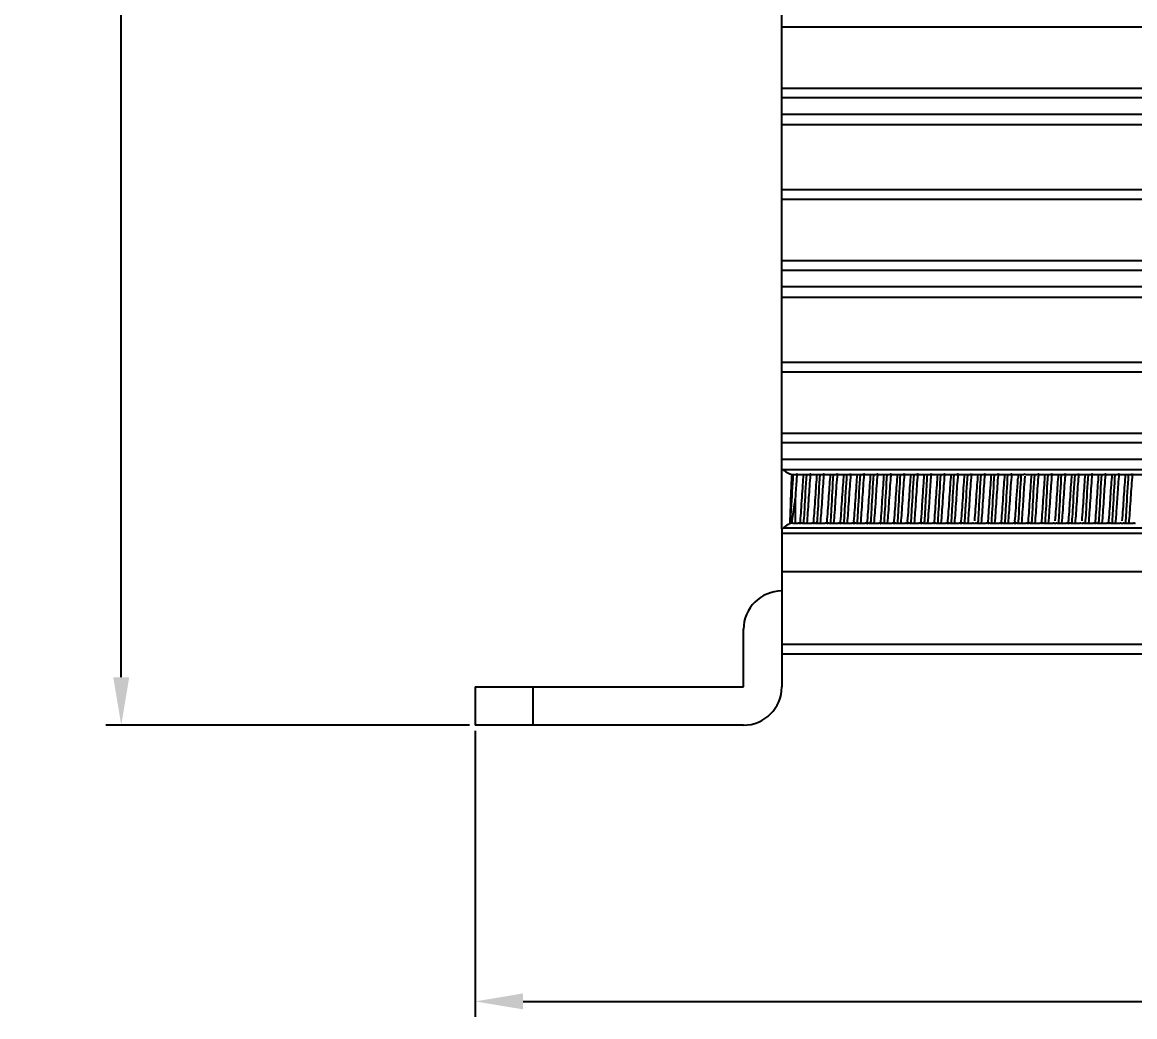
# Model space of a CAD drawing. Header units: millimetres. Extents: x 509 to 5579, y -1329 to 587.
# Drawn here: x 1351.2 to 1409.3, y -1204.9 to -1153 of the extents above; entities that cross this region are included whole.
import ezdxf

# ---------------------------------------------------------------- set-up
doc = ezdxf.new("R2010")
doc.units = ezdxf.units.MM
doc.header["$PDMODE"] = 3
doc.header["$PDSIZE"] = 1
doc.layers.get('0').update_dxf_attribs({"linetype": 'CONTINUOUS'})
doc.layers.get('Defpoints').update_dxf_attribs({"linetype": 'CONTINUOUS'})
doc.layers.add('Dim', color=1, linetype='CONTINUOUS')
doc.styles.add('OMI-1', font='arial.ttf', dxfattribs={"oblique": 1})
doc.dimstyles.new('1', dxfattribs={"dimtxt": 4, "dimasz": 2.5, "dimexe": 0.8, "dimexo": 0.3, "dimgap": 0.5, "dimtad": 1, "dimtoh": 1, "dimdec": 1, "dimzin": 0, "dimdsep": 46, "dimtxsty": 'OMI-1', "dimcen": 0, "dimclrd": 256, "dimclre": 256, "dimclrt": 256, "dimadec": 0, "dimazin": 0, "dimtfac": 0.8, "dimtdec": 1, "dimtix": 1, "dimtmove": 0, "dimatfit": 3, "dimfxl": 1, "dimtolj": 1, "dimtzin": 0, "dimarcsym": 0})

# ---------------------------------------------------------------- blocks, each defined once
blk = doc.blocks.new('*D4312')
at = {"layer": 'Defpoints', "color": 0}
for p in [(1356.36, -1029.038), (1387.221, -1029.038), (1374.832, -1189.638)]:
    blk.add_point(p, dxfattribs=at)
at = {"layer": 'Dim', "lineweight": -2}
for p, q in [((1386.921, -1029.038), (1355.56, -1029.038)), ((1356.36, -1187.138), (1356.36, -1031.538)), ((1374.532, -1189.638), (1355.56, -1189.638))]:
    blk.add_line(p, q, dxfattribs=at)
at = {"layer": 'Dim'}
for points in [[(1356.776, -1031.538), (1355.943, -1031.538), (1356.36, -1029.038)], [(1355.943, -1187.138), (1356.776, -1187.138), (1356.36, -1189.638)]]:
    blk.add_solid(points, dxfattribs=at)
at = {"layer": 'Dim', "insert": (1353.817, -1109.338), "char_height": 4, "attachment_point": 5, "rotation": 90, "style": 'OMI-1'}
blk.add_mtext('\\A1;160.6', dxfattribs=at)
blk = doc.blocks.new('*D4328')
at = {"layer": 'Defpoints', "color": 0}
for p in [(1374.832, -1189.638), (1570.832, -1189.638), (1570.832, -1204.053)]:
    blk.add_point(p, dxfattribs=at)
at = {"layer": 'Dim', "lineweight": -2}
for p, q in [((1374.832, -1189.938), (1374.832, -1204.853)), ((1570.832, -1189.938), (1570.832, -1204.853)), ((1377.332, -1204.053), (1568.332, -1204.053))]:
    blk.add_line(p, q, dxfattribs=at)
at = {"layer": 'Dim'}
for points in [[(1377.332, -1203.636), (1377.332, -1204.469), (1374.832, -1204.053)], [(1568.332, -1204.469), (1568.332, -1203.636), (1570.832, -1204.053)]]:
    blk.add_solid(points, dxfattribs=at)
at = {"layer": 'Dim', "insert": (1472.832, -1201.51), "char_height": 4, "attachment_point": 5, "style": 'OMI-1'}
blk.add_mtext('\\A1;196.0', dxfattribs=at)

msp = doc.modelspace()

# ---------------------------------------------------------------- linework, layer by layer
at = {"color": 7, "linetype": 'Continuous'}
for p, q in [((1390.832, -1176.301), (1390.832, -1100.938)), ((1390.832, -1179.395), (1390.832, -1176.313)), ((1391.411, -1176.563), (1391.517, -1176.563)), ((1391.724, -1176.563), (1392.217, -1176.563)), ((1392.424, -1176.563), (1392.917, -1176.563)), ((1393.124, -1176.563), (1393.617, -1176.563)), ((1393.824, -1176.563), (1394.317, -1176.563)), ((1394.524, -1176.563), (1395.017, -1176.563)), ((1395.224, -1176.563), (1395.717, -1176.563)), ((1395.924, -1176.563), (1396.417, -1176.563)), ((1396.624, -1176.563), (1397.117, -1176.563)), ((1397.324, -1176.563), (1397.817, -1176.563)), ((1398.024, -1176.563), (1398.517, -1176.563)), ((1398.724, -1176.563), (1399.217, -1176.563)), ((1399.424, -1176.563), (1399.917, -1176.563)), ((1400.124, -1176.563), (1400.617, -1176.563)), ((1400.824, -1176.563), (1401.317, -1176.563)), ((1401.524, -1176.563), (1402.017, -1176.563)), ((1402.224, -1176.563), (1402.717, -1176.563)), ((1402.924, -1176.563), (1403.417, -1176.563)), ((1403.624, -1176.563), (1404.117, -1176.563)), ((1404.324, -1176.563), (1404.817, -1176.563)), ((1405.024, -1176.563), (1405.517, -1176.563)), ((1405.724, -1176.563), (1406.217, -1176.563)), ((1406.424, -1176.563), (1406.917, -1176.563)), ((1407.124, -1176.563), (1407.617, -1176.563)), ((1407.824, -1176.563), (1408.317, -1176.563)), ((1408.524, -1176.563), (1409.017, -1176.563)), ((1409.224, -1176.563), (1409.717, -1176.563)), ((1391.532, -1177.81), (1391.532, -1179.093)), ((1391.406, -1179.093), (1391.691, -1179.093)), ((1391.892, -1179.093), (1392.391, -1179.093)), ((1392.592, -1179.093), (1393.091, -1179.093)), ((1393.292, -1179.093), (1393.791, -1179.093)), ((1393.992, -1179.093), (1394.491, -1179.093)), ((1394.692, -1179.093), (1395.191, -1179.093)), ((1395.392, -1179.093), (1395.891, -1179.093)), ((1396.092, -1179.093), (1396.591, -1179.093)), ((1396.792, -1179.093), (1397.291, -1179.093)), ((1397.492, -1179.093), (1397.991, -1179.093)), ((1398.192, -1179.093), (1398.691, -1179.093)), ((1398.892, -1179.093), (1399.391, -1179.093)), ((1399.592, -1179.093), (1400.091, -1179.093)), ((1400.292, -1179.093), (1400.791, -1179.093)), ((1400.992, -1179.093), (1401.491, -1179.093)), ((1401.692, -1179.093), (1402.191, -1179.093)), ((1402.392, -1179.093), (1402.891, -1179.093)), ((1403.092, -1179.093), (1403.591, -1179.093)), ((1403.792, -1179.093), (1404.291, -1179.093)), ((1404.492, -1179.093), (1404.991, -1179.093)), ((1405.192, -1179.093), (1405.691, -1179.093)), ((1405.892, -1179.093), (1406.391, -1179.093)), ((1405.981, -1179.095), (1405.984, -1179.053)), ((1406.592, -1179.093), (1407.091, -1179.093)), ((1407.292, -1179.093), (1407.791, -1179.093)), ((1407.992, -1179.093), (1408.491, -1179.093)), ((1408.692, -1179.093), (1409.191, -1179.093)), ((1390.832, -1179.419), (1390.832, -1185.938)), ((1388.832, -1187.638), (1388.832, -1184.638)), ((1390.832, -1185.938), (1390.832, -1187.638)), ((1374.832, -1187.638), (1374.832, -1189.638)), ((1374.832, -1187.638), (1388.832, -1187.638)), ((1377.832, -1187.638), (1377.832, -1189.638)), ((1388.832, -1189.638), (1374.832, -1189.638))]:
    msp.add_line(p, q, dxfattribs=at)
at = {"linetype": 'Continuous'}
for p, q in [((1555.832, -1153.212), (1390.832, -1153.212)), ((1555.832, -1156.415), (1390.832, -1156.415)), ((1555.832, -1156.914), (1390.832, -1156.914)), ((1555.832, -1157.773), (1390.832, -1157.773)), ((1390.832, -1158.303), (1555.832, -1158.303)), ((1555.832, -1161.714), (1390.832, -1161.714)), ((1555.832, -1162.212), (1390.832, -1162.212)), ((1555.832, -1165.415), (1390.832, -1165.415)), ((1555.832, -1165.914), (1390.832, -1165.914)), ((1555.832, -1166.773), (1390.832, -1166.773)), ((1390.832, -1167.303), (1555.832, -1167.303)), ((1555.832, -1170.714), (1390.832, -1170.714)), ((1555.832, -1171.212), (1390.832, -1171.212)), ((1555.832, -1174.415), (1390.832, -1174.415)), ((1555.832, -1174.914), (1390.832, -1174.914)), ((1555.832, -1175.773), (1390.832, -1175.773)), ((1390.832, -1176.303), (1555.832, -1176.303)), ((1555.832, -1179.638), (1390.832, -1179.638)), ((1555.832, -1179.357), (1390.901, -1179.357)), ((1555.832, -1181.638), (1390.832, -1181.638)), ((1555.832, -1185.438), (1390.832, -1185.438)), ((1555.832, -1185.938), (1390.832, -1185.938))]:
    msp.add_line(p, q, dxfattribs=at)
at = {"color": 7, "linetype": 'Continuous'}
for centre, radius, start, end in [((1402.64, -1177.657), 11.07, 174.09814, 174.9705), ((1403.637, -1177.688), 11.368, 174.09779, 175.09223), ((1404.44, -1177.627), 10.768, 174.09509, 174.90754), ((1406.167, -1177.66), 11.097, 174.0956, 175.01189), ((1406.855, -1177.659), 11.085, 174.09505, 175.00941), ((1407.581, -1177.662), 11.11, 174.09577, 175.01604), ((1408.286, -1177.662), 11.116, 174.09523, 175.01882), ((1409.116, -1177.676), 11.246, 174.09649, 175.05657), ((1410.656, -1177.69), 11.388, 174.0982, 175.09633), ((1411.116, -1177.665), 11.146, 174.09554, 175.02736), ((1412.541, -1177.668), 11.171, 174.09605, 175.03557), ((1413.836, -1177.657), 11.065, 174.09549, 175.00236), ((1418.302, -1178.041), 15.196, 174.41127, 175.22936), ((1419.517, -1178.114), 16.067, 174.76746, 175.22831), ((1415.255, -1177.659), 11.084, 174.09571, 175.00783), ((1415.811, -1177.645), 10.94, 174.09547, 174.96299), ((1416.647, -1177.658), 11.076, 174.09499, 175.00691), ((1418.016, -1177.655), 11.045, 174.09481, 174.99744), ((1418.923, -1177.676), 11.254, 174.09642, 175.05929), ((1419.019, -1177.615), 10.646, 174.10081, 174.85167), ((1420.282, -1177.672), 11.212, 174.09602, 175.04731), ((1336.095, -1176.599), 55.223, 357.37909, 357.63961), ((1361.079, -1176.932), 30.28, 355.86161, 356.19278), ((1380.429, -1177.986), 11.416, 354.2379, 354.90598), ((1360.799, -1176.865), 31.262, 355.90956, 356.14054), ((1381.157, -1177.989), 11.388, 354.2373, 354.89787), ((1361.499, -1176.865), 31.262, 355.90956, 356.14054), ((1362.214, -1176.865), 31.247, 355.90962, 356.18865), ((1382.689, -1178.002), 11.255, 354.23288, 354.862), ((1362.899, -1176.865), 31.262, 355.90956, 356.14054), ((1383.221, -1177.986), 11.425, 354.23794, 354.90785), ((1363.599, -1176.865), 31.262, 355.90956, 356.14054), ((1383.512, -1177.945), 11.835, 354.23333, 355.03806), ((1364.299, -1176.865), 31.262, 355.90956, 356.14054), ((1384.638, -1177.987), 11.407, 354.23764, 354.90304), ((1364.999, -1176.865), 31.262, 355.90956, 356.14054), ((1384.973, -1177.951), 11.774, 354.23374, 355.01988), ((1365.699, -1176.865), 31.262, 355.90956, 356.14054), ((1385.899, -1177.974), 11.547, 354.23829, 354.94509), ((1366.399, -1176.865), 31.262, 355.90956, 356.14054), ((1365.111, -1176.724), 33.255, 355.91179, 356.30554), ((1387.343, -1177.978), 11.503, 354.23642, 354.93467), ((1367.799, -1176.865), 31.262, 355.90956, 356.14054), ((1387.806, -1177.954), 11.741, 354.23369, 355.01014), ((1368.499, -1176.865), 31.262, 355.90956, 356.14054), ((1388.785, -1177.982), 11.46, 354.23707, 354.92074), ((1369.199, -1176.865), 31.262, 355.90956, 356.14054), ((1369.899, -1176.865), 31.262, 355.90956, 356.14054), ((1390.196, -1177.983), 11.45, 354.23719, 354.91729), ((1370.599, -1176.865), 31.262, 355.90956, 356.14054), ((1390.884, -1177.982), 11.461, 354.2384, 354.91795), ((1371.299, -1176.865), 31.262, 355.90956, 356.14054), ((1391.183, -1177.942), 11.865, 354.23534, 355.01512), ((1371.382, -1176.82), 31.881, 355.9108, 356.22654), ((1392.301, -1177.984), 11.445, 354.2383, 354.91315), ((1372.699, -1176.865), 31.262, 355.90956, 356.14054), ((1392.709, -1177.955), 11.738, 354.23346, 355.00914), ((1373.399, -1176.865), 31.262, 355.90956, 356.14054), ((1374.099, -1176.865), 31.262, 355.90956, 356.14054), ((1393.603, -1177.905), 12.246, 354.23796, 355.11676), ((1375.499, -1176.865), 31.262, 355.90956, 356.14054), ((1395.681, -1177.972), 11.565, 354.23545, 354.9552), ((1376.199, -1176.865), 31.262, 355.90956, 356.14054), ((1395.948, -1177.929), 12, 354.23352, 355.08371), ((1374.948, -1176.727), 33.218, 355.91299, 356.29561), ((1377.599, -1176.865), 31.262, 355.90956, 356.14054), ((1389.918, -1178.318), 1.431, 309.69706, 313.40695), ((1390.832, -1184.638), 2, 90, 180), ((1388.832, -1187.638), 2, 270, 0)]:
    msp.add_arc(centre, radius, start, end, dxfattribs=at)
for points, knots in [([(1390.898, -1176.289), (1390.909, -1176.299), (1390.951, -1176.338), (1390.995, -1176.374), (1391.029, -1176.4)], [0, 0, 0, 0, 0.25642, 1, 1, 1, 1]), ([(1391.029, -1176.4), (1391.044, -1176.411), (1391.101, -1176.451), (1391.162, -1176.487), (1391.209, -1176.509)], [0, 0, 0, 0, 0.262859, 1, 1, 1, 1]), ([(1391.209, -1176.509), (1391.226, -1176.517), (1391.291, -1176.544), (1391.361, -1176.563), (1391.411, -1176.563)], [0, 0, 0, 0, 0.275249, 1, 1, 1, 1]), ([(1391.272, -1178.873), (1391.289, -1178.47), (1391.316, -1177.698), (1391.345, -1176.925), (1391.365, -1176.557)], [0, 0, 0, 0, 0.522641, 1, 1, 1, 1]), ([(1391.292, -1178.942), (1391.305, -1178.749), (1391.353, -1177.956), (1391.391, -1177.162), (1391.434, -1176.562)], [0, 0, 0, 0, 0.243261, 1, 1, 1, 1]), ([(1391.517, -1176.563), (1391.523, -1176.563), (1391.551, -1176.56), (1391.578, -1176.549), (1391.596, -1176.539)], [0, 0, 0, 0, 0.224405, 1, 1, 1, 1]), ([(1391.613, -1176.687), (1391.606, -1176.769), (1391.575, -1177.143), (1391.551, -1177.517), (1391.532, -1177.81)], [0, 0, 0, 0, 0.218458, 1, 1, 1, 1]), ([(1391.627, -1176.519), (1391.636, -1176.526), (1391.665, -1176.546), (1391.699, -1176.563), (1391.724, -1176.563)], [0, 0, 0, 0, 0.302548, 1, 1, 1, 1]), ([(1391.8, -1179), (1391.817, -1178.808), (1391.848, -1178.394), (1391.889, -1177.761), (1391.93, -1177.14), (1391.961, -1176.741), (1391.978, -1176.562)], [0, 0, 0, 0, 0.236078, 0.510023, 0.778744, 1, 1, 1, 1]), ([(1391.99, -1178.969), (1392.003, -1178.775), (1392.052, -1177.973), (1392.09, -1177.17), (1392.134, -1176.563)], [0, 0, 0, 0, 0.241997, 1, 1, 1, 1]), ([(1392.311, -1176.715), (1392.275, -1177.12), (1392.238, -1177.738), (1392.184, -1178.532), (1392.155, -1178.919), (1392.138, -1179.095)], [0, 0, 0, 0, 0.511326, 0.778386, 1, 1, 1, 1]), ([(1392.217, -1176.563), (1392.226, -1176.563), (1392.265, -1176.558), (1392.302, -1176.537), (1392.327, -1176.519)], [0, 0, 0, 0, 0.215621, 1, 1, 1, 1]), ([(1392.327, -1176.519), (1392.336, -1176.526), (1392.365, -1176.546), (1392.399, -1176.563), (1392.424, -1176.563)], [0, 0, 0, 0, 0.302548, 1, 1, 1, 1]), ([(1392.5, -1179.002), (1392.517, -1178.81), (1392.548, -1178.395), (1392.589, -1177.761), (1392.63, -1177.139), (1392.661, -1176.741), (1392.679, -1176.561)], [0, 0, 0, 0, 0.235968, 0.509985, 0.778798, 1, 1, 1, 1]), ([(1392.69, -1178.969), (1392.703, -1178.775), (1392.752, -1177.973), (1392.79, -1177.17), (1392.834, -1176.563)], [0, 0, 0, 0, 0.241997, 1, 1, 1, 1]), ([(1393.009, -1176.731), (1392.974, -1177.135), (1392.937, -1177.749), (1392.884, -1178.537), (1392.854, -1178.921), (1392.838, -1179.095)], [0, 0, 0, 0, 0.512481, 0.778909, 1, 1, 1, 1]), ([(1392.917, -1176.563), (1392.926, -1176.563), (1392.965, -1176.558), (1393.002, -1176.537), (1393.027, -1176.519)], [0, 0, 0, 0, 0.215621, 1, 1, 1, 1]), ([(1393.029, -1176.519), (1393.028, -1176.535), (1393.02, -1176.606), (1393.014, -1176.677), (1393.009, -1176.731)], [0, 0, 0, 0, 0.232562, 1, 1, 1, 1]), ([(1393.027, -1176.519), (1393.036, -1176.526), (1393.065, -1176.546), (1393.099, -1176.563), (1393.124, -1176.563)], [0, 0, 0, 0, 0.302548, 1, 1, 1, 1]), ([(1393.208, -1178.908), (1393.242, -1178.504), (1393.28, -1177.892), (1393.332, -1177.11), (1393.362, -1176.732), (1393.378, -1176.562)], [0, 0, 0, 0, 0.516793, 0.781787, 1, 1, 1, 1]), ([(1393.392, -1178.942), (1393.405, -1178.749), (1393.453, -1177.956), (1393.491, -1177.162), (1393.534, -1176.562)], [0, 0, 0, 0, 0.243261, 1, 1, 1, 1]), ([(1393.715, -1176.672), (1393.678, -1177.081), (1393.639, -1177.71), (1393.585, -1178.518), (1393.555, -1178.915), (1393.538, -1179.095)], [0, 0, 0, 0, 0.507979, 0.776872, 1, 1, 1, 1]), ([(1393.617, -1176.563), (1393.626, -1176.563), (1393.665, -1176.558), (1393.702, -1176.537), (1393.727, -1176.519)], [0, 0, 0, 0, 0.215621, 1, 1, 1, 1]), ([(1393.727, -1176.519), (1393.736, -1176.526), (1393.765, -1176.546), (1393.799, -1176.563), (1393.824, -1176.563)], [0, 0, 0, 0, 0.302548, 1, 1, 1, 1]), ([(1393.899, -1179.01), (1393.916, -1178.818), (1393.947, -1178.403), (1393.988, -1177.767), (1394.03, -1177.142), (1394.061, -1176.742), (1394.078, -1176.562)], [0, 0, 0, 0, 0.235332, 0.509371, 0.778508, 1, 1, 1, 1]), ([(1394.09, -1178.969), (1394.103, -1178.775), (1394.152, -1177.973), (1394.19, -1177.17), (1394.234, -1176.563)], [0, 0, 0, 0, 0.241997, 1, 1, 1, 1]), ([(1394.41, -1176.721), (1394.375, -1177.126), (1394.337, -1177.742), (1394.284, -1178.534), (1394.255, -1178.92), (1394.238, -1179.095)], [0, 0, 0, 0, 0.511695, 0.778558, 1, 1, 1, 1]), ([(1394.317, -1176.563), (1394.326, -1176.563), (1394.365, -1176.558), (1394.402, -1176.537), (1394.427, -1176.519)], [0, 0, 0, 0, 0.215612, 1, 1, 1, 1]), ([(1394.429, -1176.519), (1394.428, -1176.535), (1394.421, -1176.602), (1394.415, -1176.669), (1394.41, -1176.721)], [0, 0, 0, 0, 0.233208, 1, 1, 1, 1]), ([(1394.427, -1176.519), (1394.436, -1176.526), (1394.465, -1176.546), (1394.499, -1176.563), (1394.524, -1176.563)], [0, 0, 0, 0, 0.302928, 1, 1, 1, 1]), ([(1394.6, -1179), (1394.617, -1178.808), (1394.648, -1178.394), (1394.689, -1177.761), (1394.73, -1177.14), (1394.761, -1176.742), (1394.778, -1176.563)], [0, 0, 0, 0, 0.236084, 0.510012, 0.778747, 1, 1, 1, 1]), ([(1394.79, -1178.969), (1394.803, -1178.775), (1394.852, -1177.973), (1394.89, -1177.17), (1394.934, -1176.563)], [0, 0, 0, 0, 0.241997, 1, 1, 1, 1]), ([(1395.112, -1176.696), (1395.076, -1177.103), (1395.038, -1177.725), (1394.985, -1178.525), (1394.955, -1178.917), (1394.938, -1179.095)], [0, 0, 0, 0, 0.509873, 0.777738, 1, 1, 1, 1]), ([(1395.017, -1176.563), (1395.026, -1176.563), (1395.065, -1176.558), (1395.102, -1176.537), (1395.127, -1176.519)], [0, 0, 0, 0, 0.215621, 1, 1, 1, 1]), ([(1395.127, -1176.519), (1395.136, -1176.526), (1395.165, -1176.546), (1395.199, -1176.563), (1395.224, -1176.563)], [0, 0, 0, 0, 0.302548, 1, 1, 1, 1]), ([(1395.303, -1178.969), (1395.339, -1178.558), (1395.377, -1177.932), (1395.431, -1177.13), (1395.461, -1176.739), (1395.478, -1176.563)], [0, 0, 0, 0, 0.512418, 0.779819, 1, 1, 1, 1]), ([(1395.49, -1178.969), (1395.503, -1178.775), (1395.552, -1177.973), (1395.59, -1177.17), (1395.634, -1176.563)], [0, 0, 0, 0, 0.241997, 1, 1, 1, 1]), ([(1395.812, -1176.695), (1395.776, -1177.102), (1395.738, -1177.724), (1395.685, -1178.524), (1395.655, -1178.916), (1395.638, -1179.094)], [0, 0, 0, 0, 0.509701, 0.777595, 1, 1, 1, 1]), ([(1395.717, -1176.563), (1395.726, -1176.563), (1395.765, -1176.558), (1395.802, -1176.537), (1395.827, -1176.519)], [0, 0, 0, 0, 0.215621, 1, 1, 1, 1]), ([(1395.827, -1176.519), (1395.836, -1176.526), (1395.865, -1176.546), (1395.899, -1176.563), (1395.924, -1176.563)], [0, 0, 0, 0, 0.302548, 1, 1, 1, 1]), ([(1396, -1179.001), (1396.017, -1178.809), (1396.048, -1178.395), (1396.089, -1177.762), (1396.13, -1177.14), (1396.161, -1176.742), (1396.178, -1176.563)], [0, 0, 0, 0, 0.235979, 0.509899, 0.778693, 1, 1, 1, 1]), ([(1396.19, -1178.969), (1396.203, -1178.775), (1396.252, -1177.973), (1396.29, -1177.17), (1396.334, -1176.563)], [0, 0, 0, 0, 0.241997, 1, 1, 1, 1]), ([(1396.512, -1176.697), (1396.476, -1177.104), (1396.438, -1177.726), (1396.385, -1178.526), (1396.355, -1178.917), (1396.338, -1179.095)], [0, 0, 0, 0, 0.509972, 0.777783, 1, 1, 1, 1]), ([(1396.417, -1176.563), (1396.426, -1176.563), (1396.465, -1176.558), (1396.502, -1176.537), (1396.527, -1176.519)], [0, 0, 0, 0, 0.215621, 1, 1, 1, 1]), ([(1396.527, -1176.519), (1396.536, -1176.526), (1396.565, -1176.546), (1396.599, -1176.563), (1396.624, -1176.563)], [0, 0, 0, 0, 0.302548, 1, 1, 1, 1]), ([(1396.702, -1178.973), (1396.739, -1178.562), (1396.777, -1177.935), (1396.831, -1177.131), (1396.861, -1176.739), (1396.878, -1176.563)], [0, 0, 0, 0, 0.51207, 0.779656, 1, 1, 1, 1]), ([(1396.89, -1178.969), (1396.903, -1178.775), (1396.952, -1177.973), (1396.99, -1177.17), (1397.034, -1176.563)], [0, 0, 0, 0, 0.241997, 1, 1, 1, 1]), ([(1397.212, -1176.697), (1397.176, -1177.104), (1397.138, -1177.726), (1397.085, -1178.525), (1397.055, -1178.917), (1397.038, -1179.094)], [0, 0, 0, 0, 0.509891, 0.777687, 1, 1, 1, 1]), ([(1397.117, -1176.563), (1397.126, -1176.563), (1397.165, -1176.558), (1397.202, -1176.537), (1397.227, -1176.519)], [0, 0, 0, 0, 0.215621, 1, 1, 1, 1]), ([(1397.227, -1176.519), (1397.236, -1176.526), (1397.265, -1176.546), (1397.299, -1176.563), (1397.324, -1176.563)], [0, 0, 0, 0, 0.302548, 1, 1, 1, 1]), ([(1397.401, -1178.991), (1397.438, -1178.578), (1397.476, -1177.947), (1397.53, -1177.137), (1397.561, -1176.741), (1397.578, -1176.562)], [0, 0, 0, 0, 0.510803, 0.779113, 1, 1, 1, 1]), ([(1397.59, -1178.969), (1397.603, -1178.775), (1397.652, -1177.973), (1397.69, -1177.17), (1397.734, -1176.563)], [0, 0, 0, 0, 0.241997, 1, 1, 1, 1]), ([(1397.911, -1176.706), (1397.876, -1177.112), (1397.838, -1177.732), (1397.785, -1178.529), (1397.755, -1178.918), (1397.738, -1179.095)], [0, 0, 0, 0, 0.510586, 0.778013, 1, 1, 1, 1]), ([(1397.817, -1176.563), (1397.826, -1176.563), (1397.865, -1176.558), (1397.902, -1176.537), (1397.927, -1176.519)], [0, 0, 0, 0, 0.215621, 1, 1, 1, 1]), ([(1397.927, -1176.519), (1397.936, -1176.526), (1397.965, -1176.546), (1397.999, -1176.563), (1398.024, -1176.563)], [0, 0, 0, 0, 0.302548, 1, 1, 1, 1]), ([(1398.159, -1178.216), (1398.179, -1177.916), (1398.214, -1177.364), (1398.254, -1176.812), (1398.279, -1176.561)], [0, 0, 0, 0, 0.544261, 1, 1, 1, 1]), ([(1398.332, -1178.283), (1398.341, -1178.131), (1398.373, -1177.557), (1398.404, -1176.983), (1398.434, -1176.561)], [0, 0, 0, 0, 0.263823, 1, 1, 1, 1]), ([(1398.608, -1176.742), (1398.599, -1176.851), (1398.561, -1177.342), (1398.531, -1177.834), (1398.505, -1178.216)], [0, 0, 0, 0, 0.221994, 1, 1, 1, 1]), ([(1398.517, -1176.563), (1398.526, -1176.563), (1398.565, -1176.558), (1398.602, -1176.537), (1398.627, -1176.519)], [0, 0, 0, 0, 0.215621, 1, 1, 1, 1]), ([(1398.629, -1176.519), (1398.627, -1176.536), (1398.62, -1176.61), (1398.613, -1176.685), (1398.608, -1176.742)], [0, 0, 0, 0, 0.231846, 1, 1, 1, 1]), ([(1398.627, -1176.519), (1398.636, -1176.526), (1398.665, -1176.546), (1398.699, -1176.563), (1398.724, -1176.563)], [0, 0, 0, 0, 0.302548, 1, 1, 1, 1]), ([(1398.801, -1178.993), (1398.838, -1178.58), (1398.876, -1177.948), (1398.93, -1177.137), (1398.961, -1176.741), (1398.978, -1176.562)], [0, 0, 0, 0, 0.510592, 0.779043, 1, 1, 1, 1]), ([(1398.99, -1178.969), (1399.003, -1178.775), (1399.052, -1177.973), (1399.09, -1177.17), (1399.134, -1176.563)], [0, 0, 0, 0, 0.241997, 1, 1, 1, 1]), ([(1399.311, -1176.716), (1399.275, -1177.121), (1399.237, -1177.739), (1399.184, -1178.532), (1399.155, -1178.919), (1399.138, -1179.095)], [0, 0, 0, 0, 0.51138, 0.778401, 1, 1, 1, 1]), ([(1399.217, -1176.563), (1399.226, -1176.563), (1399.265, -1176.558), (1399.302, -1176.537), (1399.327, -1176.519)], [0, 0, 0, 0, 0.215621, 1, 1, 1, 1]), ([(1399.327, -1176.519), (1399.336, -1176.526), (1399.365, -1176.546), (1399.399, -1176.563), (1399.424, -1176.563)], [0, 0, 0, 0, 0.302548, 1, 1, 1, 1]), ([(1399.502, -1178.975), (1399.538, -1178.564), (1399.577, -1177.937), (1399.631, -1177.132), (1399.661, -1176.74), (1399.678, -1176.563)], [0, 0, 0, 0, 0.511908, 0.779585, 1, 1, 1, 1]), ([(1399.69, -1178.969), (1399.703, -1178.775), (1399.752, -1177.973), (1399.79, -1177.17), (1399.834, -1176.563)], [0, 0, 0, 0, 0.241997, 1, 1, 1, 1]), ([(1400.012, -1176.699), (1399.976, -1177.106), (1399.938, -1177.727), (1399.885, -1178.526), (1399.855, -1178.917), (1399.838, -1179.094)], [0, 0, 0, 0, 0.510043, 0.777769, 1, 1, 1, 1]), ([(1399.917, -1176.563), (1399.926, -1176.563), (1399.965, -1176.558), (1400.002, -1176.537), (1400.027, -1176.519)], [0, 0, 0, 0, 0.215621, 1, 1, 1, 1]), ([(1400.027, -1176.519), (1400.036, -1176.526), (1400.065, -1176.546), (1400.099, -1176.563), (1400.124, -1176.563)], [0, 0, 0, 0, 0.302548, 1, 1, 1, 1]), ([(1400.2, -1178.997), (1400.217, -1178.805), (1400.248, -1178.391), (1400.289, -1177.758), (1400.33, -1177.138), (1400.361, -1176.741), (1400.378, -1176.562)], [0, 0, 0, 0, 0.236377, 0.510345, 0.778917, 1, 1, 1, 1]), ([(1400.39, -1178.969), (1400.403, -1178.775), (1400.452, -1177.973), (1400.49, -1177.17), (1400.534, -1176.563)], [0, 0, 0, 0, 0.241997, 1, 1, 1, 1]), ([(1400.71, -1176.719), (1400.675, -1177.124), (1400.637, -1177.741), (1400.584, -1178.533), (1400.555, -1178.92), (1400.538, -1179.095)], [0, 0, 0, 0, 0.511585, 0.7785, 1, 1, 1, 1]), ([(1400.617, -1176.563), (1400.626, -1176.563), (1400.665, -1176.558), (1400.702, -1176.537), (1400.727, -1176.519)], [0, 0, 0, 0, 0.215621, 1, 1, 1, 1]), ([(1400.729, -1176.519), (1400.728, -1176.534), (1400.721, -1176.601), (1400.715, -1176.668), (1400.71, -1176.719)], [0, 0, 0, 0, 0.233327, 1, 1, 1, 1]), ([(1400.727, -1176.519), (1400.736, -1176.526), (1400.765, -1176.546), (1400.799, -1176.563), (1400.824, -1176.563)], [0, 0, 0, 0, 0.302548, 1, 1, 1, 1]), ([(1400.901, -1178.984), (1400.938, -1178.572), (1400.976, -1177.942), (1401.03, -1177.135), (1401.061, -1176.74), (1401.078, -1176.563)], [0, 0, 0, 0, 0.511173, 0.77922, 1, 1, 1, 1]), ([(1401.09, -1178.969), (1401.103, -1178.775), (1401.152, -1177.973), (1401.19, -1177.17), (1401.234, -1176.563)], [0, 0, 0, 0, 0.241997, 1, 1, 1, 1]), ([(1401.412, -1176.701), (1401.376, -1177.108), (1401.338, -1177.729), (1401.285, -1178.527), (1401.255, -1178.917), (1401.238, -1179.094)], [0, 0, 0, 0, 0.510272, 0.777884, 1, 1, 1, 1]), ([(1401.317, -1176.563), (1401.326, -1176.563), (1401.365, -1176.558), (1401.402, -1176.537), (1401.427, -1176.519)], [0, 0, 0, 0, 0.215621, 1, 1, 1, 1]), ([(1401.427, -1176.519), (1401.436, -1176.526), (1401.465, -1176.546), (1401.499, -1176.563), (1401.524, -1176.563)], [0, 0, 0, 0, 0.302548, 1, 1, 1, 1]), ([(1401.6, -1178.997), (1401.617, -1178.806), (1401.648, -1178.391), (1401.689, -1177.759), (1401.73, -1177.138), (1401.761, -1176.741), (1401.778, -1176.562)], [0, 0, 0, 0, 0.236322, 0.510307, 0.778916, 1, 1, 1, 1]), ([(1401.79, -1178.969), (1401.803, -1178.775), (1401.852, -1177.973), (1401.89, -1177.17), (1401.934, -1176.563)], [0, 0, 0, 0, 0.241997, 1, 1, 1, 1]), ([(1402.11, -1176.723), (1402.075, -1177.127), (1402.037, -1177.743), (1401.984, -1178.534), (1401.955, -1178.92), (1401.938, -1179.095)], [0, 0, 0, 0, 0.51186, 0.778625, 1, 1, 1, 1]), ([(1402.017, -1176.563), (1402.026, -1176.563), (1402.065, -1176.558), (1402.102, -1176.537), (1402.127, -1176.519)], [0, 0, 0, 0, 0.215621, 1, 1, 1, 1]), ([(1402.129, -1176.519), (1402.128, -1176.535), (1402.121, -1176.603), (1402.115, -1176.671), (1402.11, -1176.723)], [0, 0, 0, 0, 0.233093, 1, 1, 1, 1]), ([(1402.127, -1176.519), (1402.136, -1176.526), (1402.165, -1176.546), (1402.199, -1176.563), (1402.224, -1176.563)], [0, 0, 0, 0, 0.302925, 1, 1, 1, 1]), ([(1402.3, -1178.997), (1402.317, -1178.806), (1402.348, -1178.392), (1402.389, -1177.759), (1402.43, -1177.139), (1402.461, -1176.742), (1402.478, -1176.563)], [0, 0, 0, 0, 0.236319, 0.510267, 0.778865, 1, 1, 1, 1]), ([(1402.49, -1178.969), (1402.503, -1178.775), (1402.552, -1177.973), (1402.59, -1177.17), (1402.634, -1176.563)], [0, 0, 0, 0, 0.241997, 1, 1, 1, 1]), ([(1402.813, -1176.693), (1402.776, -1177.101), (1402.738, -1177.724), (1402.685, -1178.525), (1402.655, -1178.917), (1402.638, -1179.095)], [0, 0, 0, 0, 0.509636, 0.777625, 1, 1, 1, 1]), ([(1402.717, -1176.563), (1402.726, -1176.563), (1402.765, -1176.558), (1402.802, -1176.537), (1402.827, -1176.519)], [0, 0, 0, 0, 0.215615, 1, 1, 1, 1]), ([(1402.827, -1176.519), (1402.836, -1176.526), (1402.865, -1176.546), (1402.899, -1176.563), (1402.924, -1176.563)], [0, 0, 0, 0, 0.302941, 1, 1, 1, 1]), ([(1403.002, -1178.973), (1403.017, -1178.805), (1403.072, -1178.074), (1403.112, -1177.341), (1403.159, -1176.778)], [0, 0, 0, 0, 0.229835, 1, 1, 1, 1]), ([(1403.194, -1178.918), (1403.206, -1178.729), (1403.253, -1177.953), (1403.29, -1177.177), (1403.332, -1176.591)], [0, 0, 0, 0, 0.243558, 1, 1, 1, 1]), ([(1403.505, -1176.778), (1403.472, -1177.175), (1403.423, -1177.948), (1403.374, -1178.72), (1403.338, -1179.093)], [0, 0, 0, 0, 0.515612, 1, 1, 1, 1]), ([(1403.417, -1176.563), (1403.426, -1176.563), (1403.465, -1176.558), (1403.502, -1176.537), (1403.527, -1176.519)], [0, 0, 0, 0, 0.215622, 1, 1, 1, 1]), ([(1403.527, -1176.519), (1403.536, -1176.526), (1403.565, -1176.546), (1403.599, -1176.563), (1403.624, -1176.563)], [0, 0, 0, 0, 0.302925, 1, 1, 1, 1]), ([(1403.7, -1178.998), (1403.717, -1178.807), (1403.748, -1178.393), (1403.789, -1177.76), (1403.83, -1177.139), (1403.861, -1176.742), (1403.878, -1176.563)], [0, 0, 0, 0, 0.236212, 0.510153, 0.778812, 1, 1, 1, 1]), ([(1403.89, -1178.969), (1403.903, -1178.775), (1403.952, -1177.973), (1403.99, -1177.17), (1404.034, -1176.563)], [0, 0, 0, 0, 0.241997, 1, 1, 1, 1]), ([(1404.212, -1176.695), (1404.176, -1177.102), (1404.138, -1177.725), (1404.085, -1178.525), (1404.055, -1178.917), (1404.038, -1179.095)], [0, 0, 0, 0, 0.509758, 0.777683, 1, 1, 1, 1]), ([(1404.117, -1176.563), (1404.126, -1176.563), (1404.165, -1176.558), (1404.202, -1176.537), (1404.227, -1176.519)], [0, 0, 0, 0, 0.21563, 1, 1, 1, 1]), ([(1404.227, -1176.519), (1404.236, -1176.526), (1404.265, -1176.546), (1404.299, -1176.563), (1404.324, -1176.563)], [0, 0, 0, 0, 0.302922, 1, 1, 1, 1]), ([(1404.402, -1178.976), (1404.438, -1178.564), (1404.477, -1177.936), (1404.531, -1177.132), (1404.561, -1176.739), (1404.578, -1176.562)], [0, 0, 0, 0, 0.511858, 0.779597, 1, 1, 1, 1]), ([(1404.59, -1178.969), (1404.603, -1178.775), (1404.652, -1177.973), (1404.69, -1177.17), (1404.734, -1176.563)], [0, 0, 0, 0, 0.241997, 1, 1, 1, 1]), ([(1404.913, -1176.684), (1404.877, -1177.092), (1404.839, -1177.717), (1404.785, -1178.521), (1404.755, -1178.915), (1404.738, -1179.094)], [0, 0, 0, 0, 0.508972, 0.777283, 1, 1, 1, 1]), ([(1404.817, -1176.563), (1404.826, -1176.563), (1404.865, -1176.558), (1404.902, -1176.537), (1404.927, -1176.519)], [0, 0, 0, 0, 0.215621, 1, 1, 1, 1]), ([(1404.927, -1176.519), (1404.936, -1176.526), (1404.965, -1176.546), (1404.999, -1176.563), (1405.024, -1176.563)], [0, 0, 0, 0, 0.302548, 1, 1, 1, 1]), ([(1405.102, -1178.977), (1405.138, -1178.566), (1405.177, -1177.938), (1405.231, -1177.133), (1405.261, -1176.74), (1405.278, -1176.563)], [0, 0, 0, 0, 0.511792, 0.779539, 1, 1, 1, 1]), ([(1405.29, -1178.969), (1405.303, -1178.775), (1405.352, -1177.973), (1405.39, -1177.17), (1405.434, -1176.563)], [0, 0, 0, 0, 0.241997, 1, 1, 1, 1]), ([(1405.612, -1176.694), (1405.576, -1177.102), (1405.538, -1177.724), (1405.485, -1178.525), (1405.455, -1178.917), (1405.438, -1179.094)], [0, 0, 0, 0, 0.509679, 0.77759, 1, 1, 1, 1]), ([(1405.517, -1176.563), (1405.526, -1176.563), (1405.565, -1176.558), (1405.602, -1176.537), (1405.627, -1176.519)], [0, 0, 0, 0, 0.215621, 1, 1, 1, 1]), ([(1405.627, -1176.519), (1405.636, -1176.526), (1405.665, -1176.546), (1405.699, -1176.563), (1405.724, -1176.563)], [0, 0, 0, 0, 0.302548, 1, 1, 1, 1]), ([(1405.805, -1178.948), (1405.84, -1178.539), (1405.878, -1177.917), (1405.931, -1177.121), (1405.961, -1176.735), (1405.979, -1176.561)], [0, 0, 0, 0, 0.51416, 0.780702, 1, 1, 1, 1]), ([(1405.984, -1179.053), (1405.998, -1178.855), (1406.049, -1178.025), (1406.088, -1177.194), (1406.134, -1176.561)], [0, 0, 0, 0, 0.237746, 1, 1, 1, 1]), ([(1406.307, -1176.759), (1406.273, -1177.159), (1406.236, -1177.766), (1406.183, -1178.544), (1406.154, -1178.922), (1406.138, -1179.093)], [0, 0, 0, 0, 0.514281, 0.779628, 1, 1, 1, 1]), ([(1406.217, -1176.563), (1406.226, -1176.563), (1406.265, -1176.558), (1406.302, -1176.537), (1406.327, -1176.519)], [0, 0, 0, 0, 0.215621, 1, 1, 1, 1]), ([(1406.329, -1176.519), (1406.327, -1176.537), (1406.319, -1176.617), (1406.312, -1176.698), (1406.307, -1176.759)], [0, 0, 0, 0, 0.230866, 1, 1, 1, 1]), ([(1406.327, -1176.519), (1406.336, -1176.526), (1406.365, -1176.546), (1406.399, -1176.563), (1406.424, -1176.563)], [0, 0, 0, 0, 0.302548, 1, 1, 1, 1]), ([(1406.502, -1178.979), (1406.538, -1178.567), (1406.577, -1177.939), (1406.631, -1177.133), (1406.661, -1176.74), (1406.678, -1176.562)], [0, 0, 0, 0, 0.511704, 0.779505, 1, 1, 1, 1]), ([(1406.69, -1178.969), (1406.703, -1178.775), (1406.752, -1177.973), (1406.79, -1177.17), (1406.834, -1176.563)], [0, 0, 0, 0, 0.241997, 1, 1, 1, 1]), ([(1407.013, -1176.692), (1406.977, -1177.1), (1406.939, -1177.723), (1406.885, -1178.524), (1406.855, -1178.917), (1406.838, -1179.094)], [0, 0, 0, 0, 0.509502, 0.777508, 1, 1, 1, 1]), ([(1406.917, -1176.563), (1406.926, -1176.563), (1406.965, -1176.558), (1407.002, -1176.537), (1407.027, -1176.519)], [0, 0, 0, 0, 0.215621, 1, 1, 1, 1]), ([(1407.027, -1176.519), (1407.036, -1176.526), (1407.065, -1176.546), (1407.099, -1176.563), (1407.124, -1176.563)], [0, 0, 0, 0, 0.302548, 1, 1, 1, 1]), ([(1407.201, -1178.989), (1407.238, -1178.576), (1407.276, -1177.945), (1407.33, -1177.136), (1407.361, -1176.74), (1407.378, -1176.562)], [0, 0, 0, 0, 0.51093, 0.779172, 1, 1, 1, 1]), ([(1407.39, -1178.969), (1407.403, -1178.775), (1407.452, -1177.973), (1407.49, -1177.17), (1407.534, -1176.563)], [0, 0, 0, 0, 0.241997, 1, 1, 1, 1]), ([(1407.711, -1176.707), (1407.676, -1177.113), (1407.638, -1177.733), (1407.585, -1178.529), (1407.555, -1178.918), (1407.538, -1179.094)], [0, 0, 0, 0, 0.51068, 0.778083, 1, 1, 1, 1]), ([(1407.617, -1176.563), (1407.626, -1176.563), (1407.665, -1176.558), (1407.702, -1176.537), (1407.727, -1176.519)], [0, 0, 0, 0, 0.215621, 1, 1, 1, 1]), ([(1407.727, -1176.519), (1407.736, -1176.526), (1407.765, -1176.546), (1407.799, -1176.563), (1407.824, -1176.563)], [0, 0, 0, 0, 0.302548, 1, 1, 1, 1]), ([(1407.904, -1178.957), (1407.939, -1178.548), (1407.977, -1177.924), (1408.031, -1177.125), (1408.061, -1176.736), (1408.079, -1176.561)], [0, 0, 0, 0, 0.513382, 0.780301, 1, 1, 1, 1]), ([(1408.096, -1178.873), (1408.109, -1178.683), (1408.155, -1177.913), (1408.192, -1177.142), (1408.234, -1176.562)], [0, 0, 0, 0, 0.246354, 1, 1, 1, 1]), ([(1408.416, -1176.659), (1408.398, -1176.849), (1408.36, -1177.372), (1408.308, -1178.184), (1408.266, -1178.806), (1408.238, -1179.093)], [0, 0, 0, 0, 0.23389, 0.644746, 1, 1, 1, 1]), ([(1408.317, -1176.563), (1408.326, -1176.563), (1408.365, -1176.558), (1408.402, -1176.537), (1408.427, -1176.519)], [0, 0, 0, 0, 0.215621, 1, 1, 1, 1]), ([(1408.427, -1176.519), (1408.436, -1176.526), (1408.465, -1176.546), (1408.499, -1176.563), (1408.524, -1176.563)], [0, 0, 0, 0, 0.302548, 1, 1, 1, 1]), ([(1408.601, -1178.984), (1408.638, -1178.572), (1408.676, -1177.942), (1408.73, -1177.135), (1408.761, -1176.74), (1408.778, -1176.562)], [0, 0, 0, 0, 0.511241, 0.779301, 1, 1, 1, 1]), ([(1408.79, -1178.969), (1408.803, -1178.775), (1408.852, -1177.973), (1408.89, -1177.17), (1408.934, -1176.563)], [0, 0, 0, 0, 0.241997, 1, 1, 1, 1]), ([(1409.112, -1176.704), (1409.076, -1177.11), (1409.038, -1177.731), (1408.985, -1178.528), (1408.955, -1178.918), (1408.938, -1179.094)], [0, 0, 0, 0, 0.510445, 0.77797, 1, 1, 1, 1]), ([(1409.017, -1176.563), (1409.026, -1176.563), (1409.065, -1176.558), (1409.102, -1176.537), (1409.127, -1176.519)], [0, 0, 0, 0, 0.215621, 1, 1, 1, 1]), ([(1409.127, -1176.519), (1409.136, -1176.526), (1409.165, -1176.546), (1409.199, -1176.563), (1409.224, -1176.563)], [0, 0, 0, 0, 0.302548, 1, 1, 1, 1]), ([(1391.532, -1177.81), (1391.515, -1177.923), (1391.45, -1178.353), (1391.388, -1178.785), (1391.335, -1179.102)], [0, 0, 0, 0, 0.260915, 1, 1, 1, 1]), ([(1398.11, -1178.887), (1398.114, -1178.836), (1398.132, -1178.612), (1398.147, -1178.389), (1398.159, -1178.216)], [0, 0, 0, 0, 0.228907, 1, 1, 1, 1]), ([(1398.297, -1178.867), (1398.3, -1178.82), (1398.312, -1178.626), (1398.324, -1178.431), (1398.332, -1178.283)], [0, 0, 0, 0, 0.237709, 1, 1, 1, 1]), ([(1398.505, -1178.216), (1398.5, -1178.298), (1398.48, -1178.591), (1398.458, -1178.884), (1398.438, -1179.095)], [0, 0, 0, 0, 0.279896, 1, 1, 1, 1]), ([(1391.406, -1179.093), (1391.366, -1179.093), (1391.28, -1179.111), (1391.103, -1179.189), (1390.979, -1179.284), (1390.901, -1179.357)], [0, 0, 0, 0, 0.206143, 0.445395, 1, 1, 1, 1]), ([(1391.786, -1179.134), (1391.777, -1179.127), (1391.749, -1179.108), (1391.715, -1179.093), (1391.691, -1179.093)], [0, 0, 0, 0, 0.30042, 1, 1, 1, 1]), ([(1391.892, -1179.093), (1391.884, -1179.093), (1391.845, -1179.098), (1391.81, -1179.117), (1391.786, -1179.134)], [0, 0, 0, 0, 0.217375, 1, 1, 1, 1]), ([(1392.486, -1179.134), (1392.477, -1179.127), (1392.449, -1179.108), (1392.415, -1179.093), (1392.391, -1179.093)], [0, 0, 0, 0, 0.30042, 1, 1, 1, 1]), ([(1392.592, -1179.093), (1392.584, -1179.093), (1392.545, -1179.098), (1392.51, -1179.117), (1392.486, -1179.134)], [0, 0, 0, 0, 0.217375, 1, 1, 1, 1]), ([(1393.186, -1179.134), (1393.177, -1179.127), (1393.149, -1179.108), (1393.115, -1179.093), (1393.091, -1179.093)], [0, 0, 0, 0, 0.30042, 1, 1, 1, 1]), ([(1393.292, -1179.093), (1393.284, -1179.093), (1393.245, -1179.098), (1393.21, -1179.117), (1393.186, -1179.134)], [0, 0, 0, 0, 0.217375, 1, 1, 1, 1]), ([(1393.187, -1179.134), (1393.189, -1179.117), (1393.196, -1179.041), (1393.203, -1178.966), (1393.208, -1178.908)], [0, 0, 0, 0, 0.232795, 1, 1, 1, 1]), ([(1393.886, -1179.134), (1393.877, -1179.127), (1393.849, -1179.108), (1393.815, -1179.093), (1393.791, -1179.093)], [0, 0, 0, 0, 0.30042, 1, 1, 1, 1]), ([(1393.992, -1179.093), (1393.984, -1179.093), (1393.945, -1179.098), (1393.91, -1179.117), (1393.886, -1179.134)], [0, 0, 0, 0, 0.217375, 1, 1, 1, 1]), ([(1394.586, -1179.134), (1394.577, -1179.128), (1394.549, -1179.108), (1394.515, -1179.093), (1394.491, -1179.093)], [0, 0, 0, 0, 0.299762, 1, 1, 1, 1]), ([(1394.692, -1179.093), (1394.684, -1179.093), (1394.645, -1179.098), (1394.61, -1179.117), (1394.586, -1179.134)], [0, 0, 0, 0, 0.217453, 1, 1, 1, 1]), ([(1395.286, -1179.134), (1395.277, -1179.128), (1395.249, -1179.108), (1395.215, -1179.093), (1395.191, -1179.093)], [0, 0, 0, 0, 0.299768, 1, 1, 1, 1]), ([(1395.392, -1179.093), (1395.384, -1179.093), (1395.345, -1179.098), (1395.31, -1179.117), (1395.286, -1179.134)], [0, 0, 0, 0, 0.217365, 1, 1, 1, 1]), ([(1395.986, -1179.134), (1395.977, -1179.128), (1395.949, -1179.108), (1395.915, -1179.093), (1395.891, -1179.093)], [0, 0, 0, 0, 0.299761, 1, 1, 1, 1]), ([(1396.092, -1179.093), (1396.084, -1179.093), (1396.045, -1179.098), (1396.01, -1179.117), (1395.986, -1179.134)], [0, 0, 0, 0, 0.217436, 1, 1, 1, 1]), ([(1396.686, -1179.134), (1396.677, -1179.127), (1396.649, -1179.108), (1396.615, -1179.093), (1396.591, -1179.093)], [0, 0, 0, 0, 0.300424, 1, 1, 1, 1]), ([(1396.792, -1179.093), (1396.784, -1179.093), (1396.745, -1179.098), (1396.71, -1179.117), (1396.686, -1179.134)], [0, 0, 0, 0, 0.217375, 1, 1, 1, 1]), ([(1397.386, -1179.134), (1397.377, -1179.127), (1397.349, -1179.108), (1397.315, -1179.093), (1397.291, -1179.093)], [0, 0, 0, 0, 0.30042, 1, 1, 1, 1]), ([(1397.492, -1179.093), (1397.484, -1179.093), (1397.445, -1179.098), (1397.41, -1179.117), (1397.386, -1179.134)], [0, 0, 0, 0, 0.217375, 1, 1, 1, 1]), ([(1398.086, -1179.134), (1398.077, -1179.127), (1398.049, -1179.108), (1398.015, -1179.093), (1397.991, -1179.093)], [0, 0, 0, 0, 0.30042, 1, 1, 1, 1]), ([(1398.192, -1179.093), (1398.184, -1179.093), (1398.145, -1179.098), (1398.11, -1179.117), (1398.086, -1179.134)], [0, 0, 0, 0, 0.217375, 1, 1, 1, 1]), ([(1398.087, -1179.134), (1398.089, -1179.115), (1398.097, -1179.033), (1398.104, -1178.95), (1398.11, -1178.887)], [0, 0, 0, 0, 0.231613, 1, 1, 1, 1]), ([(1398.786, -1179.134), (1398.777, -1179.127), (1398.749, -1179.108), (1398.715, -1179.093), (1398.691, -1179.093)], [0, 0, 0, 0, 0.30042, 1, 1, 1, 1]), ([(1398.892, -1179.093), (1398.884, -1179.093), (1398.845, -1179.098), (1398.81, -1179.117), (1398.786, -1179.134)], [0, 0, 0, 0, 0.217375, 1, 1, 1, 1]), ([(1399.486, -1179.134), (1399.477, -1179.127), (1399.449, -1179.108), (1399.415, -1179.093), (1399.391, -1179.093)], [0, 0, 0, 0, 0.30042, 1, 1, 1, 1]), ([(1399.592, -1179.093), (1399.584, -1179.093), (1399.545, -1179.098), (1399.51, -1179.117), (1399.486, -1179.134)], [0, 0, 0, 0, 0.217375, 1, 1, 1, 1]), ([(1400.186, -1179.134), (1400.177, -1179.127), (1400.149, -1179.108), (1400.115, -1179.093), (1400.091, -1179.093)], [0, 0, 0, 0, 0.30042, 1, 1, 1, 1]), ([(1400.292, -1179.093), (1400.284, -1179.093), (1400.245, -1179.098), (1400.21, -1179.117), (1400.186, -1179.134)], [0, 0, 0, 0, 0.217375, 1, 1, 1, 1]), ([(1400.886, -1179.134), (1400.877, -1179.127), (1400.849, -1179.108), (1400.815, -1179.093), (1400.791, -1179.093)], [0, 0, 0, 0, 0.30042, 1, 1, 1, 1]), ([(1400.992, -1179.093), (1400.984, -1179.093), (1400.945, -1179.098), (1400.91, -1179.117), (1400.886, -1179.134)], [0, 0, 0, 0, 0.217375, 1, 1, 1, 1]), ([(1401.586, -1179.134), (1401.577, -1179.127), (1401.549, -1179.108), (1401.515, -1179.093), (1401.491, -1179.093)], [0, 0, 0, 0, 0.30042, 1, 1, 1, 1]), ([(1401.692, -1179.093), (1401.684, -1179.093), (1401.645, -1179.098), (1401.61, -1179.117), (1401.586, -1179.134)], [0, 0, 0, 0, 0.217375, 1, 1, 1, 1]), ([(1402.286, -1179.134), (1402.277, -1179.127), (1402.249, -1179.108), (1402.215, -1179.093), (1402.191, -1179.093)], [0, 0, 0, 0, 0.30042, 1, 1, 1, 1]), ([(1402.392, -1179.093), (1402.384, -1179.093), (1402.345, -1179.098), (1402.31, -1179.117), (1402.286, -1179.134)], [0, 0, 0, 0, 0.217375, 1, 1, 1, 1]), ([(1402.986, -1179.134), (1402.977, -1179.128), (1402.949, -1179.108), (1402.915, -1179.093), (1402.891, -1179.093)], [0, 0, 0, 0, 0.299759, 1, 1, 1, 1]), ([(1403.092, -1179.093), (1403.084, -1179.093), (1403.045, -1179.098), (1403.01, -1179.117), (1402.986, -1179.134)], [0, 0, 0, 0, 0.217444, 1, 1, 1, 1]), ([(1403.686, -1179.134), (1403.677, -1179.127), (1403.649, -1179.108), (1403.615, -1179.093), (1403.591, -1179.093)], [0, 0, 0, 0, 0.30042, 1, 1, 1, 1]), ([(1403.792, -1179.093), (1403.784, -1179.093), (1403.745, -1179.098), (1403.71, -1179.117), (1403.686, -1179.134)], [0, 0, 0, 0, 0.217375, 1, 1, 1, 1]), ([(1404.386, -1179.134), (1404.377, -1179.127), (1404.349, -1179.108), (1404.315, -1179.093), (1404.291, -1179.093)], [0, 0, 0, 0, 0.30042, 1, 1, 1, 1]), ([(1404.492, -1179.093), (1404.484, -1179.093), (1404.445, -1179.098), (1404.41, -1179.117), (1404.386, -1179.134)], [0, 0, 0, 0, 0.217376, 1, 1, 1, 1]), ([(1405.086, -1179.134), (1405.077, -1179.127), (1405.049, -1179.108), (1405.015, -1179.093), (1404.991, -1179.093)], [0, 0, 0, 0, 0.30042, 1, 1, 1, 1]), ([(1405.192, -1179.093), (1405.184, -1179.093), (1405.145, -1179.098), (1405.11, -1179.117), (1405.086, -1179.134)], [0, 0, 0, 0, 0.217375, 1, 1, 1, 1]), ([(1405.786, -1179.134), (1405.777, -1179.127), (1405.749, -1179.108), (1405.715, -1179.093), (1405.691, -1179.093)], [0, 0, 0, 0, 0.30042, 1, 1, 1, 1]), ([(1405.892, -1179.093), (1405.884, -1179.093), (1405.845, -1179.098), (1405.81, -1179.117), (1405.786, -1179.134)], [0, 0, 0, 0, 0.217375, 1, 1, 1, 1]), ([(1406.486, -1179.134), (1406.477, -1179.127), (1406.449, -1179.108), (1406.415, -1179.093), (1406.391, -1179.093)], [0, 0, 0, 0, 0.30042, 1, 1, 1, 1]), ([(1406.592, -1179.093), (1406.584, -1179.093), (1406.545, -1179.098), (1406.51, -1179.117), (1406.486, -1179.134)], [0, 0, 0, 0, 0.217375, 1, 1, 1, 1]), ([(1407.186, -1179.134), (1407.177, -1179.127), (1407.149, -1179.108), (1407.115, -1179.093), (1407.091, -1179.093)], [0, 0, 0, 0, 0.30042, 1, 1, 1, 1]), ([(1407.292, -1179.093), (1407.284, -1179.093), (1407.245, -1179.098), (1407.21, -1179.117), (1407.186, -1179.134)], [0, 0, 0, 0, 0.217375, 1, 1, 1, 1]), ([(1407.886, -1179.134), (1407.877, -1179.127), (1407.849, -1179.108), (1407.815, -1179.093), (1407.791, -1179.093)], [0, 0, 0, 0, 0.30042, 1, 1, 1, 1]), ([(1407.992, -1179.093), (1407.984, -1179.093), (1407.945, -1179.098), (1407.91, -1179.117), (1407.886, -1179.134)], [0, 0, 0, 0, 0.217375, 1, 1, 1, 1]), ([(1408.586, -1179.134), (1408.577, -1179.127), (1408.549, -1179.108), (1408.515, -1179.093), (1408.491, -1179.093)], [0, 0, 0, 0, 0.30042, 1, 1, 1, 1]), ([(1408.692, -1179.093), (1408.684, -1179.093), (1408.645, -1179.098), (1408.61, -1179.117), (1408.586, -1179.134)], [0, 0, 0, 0, 0.217375, 1, 1, 1, 1]), ([(1409.286, -1179.134), (1409.277, -1179.127), (1409.249, -1179.108), (1409.215, -1179.093), (1409.191, -1179.093)], [0, 0, 0, 0, 0.30042, 1, 1, 1, 1])]:
    msp.add_open_spline(points, degree=3, knots=knots, dxfattribs=at)
msp.add_open_spline([(1391.596, -1176.539), (1391.607, -1176.533), (1391.617, -1176.526), (1391.627, -1176.519)], degree=3, dxfattribs=at)

# ---------------------------------------------------------------- dimensions: what is measured, and where the dimension line sits
at = {"layer": 'Dim'}
dim = msp.add_linear_dim(base=(1356.36, -1029.038), p1=(1374.832, -1189.638), p2=(1387.221, -1029.038), angle=90, dimstyle='1', dxfattribs=at)
dim.commit()
dim.dimension.update_dxf_attribs({"geometry": '*D4312', "text_midpoint": (1353.817, -1109.338)})
at = {"layer": 'Dim', "color": 1}
dim = msp.add_linear_dim(base=(1570.832, -1204.053), p1=(1374.832, -1189.638), p2=(1570.832, -1189.638), dimstyle='1', dxfattribs=at)
dim.commit()
dim.dimension.update_dxf_attribs({"geometry": '*D4328', "text_midpoint": (1472.832, -1201.51)})

doc.saveas('drawing.dxf')
